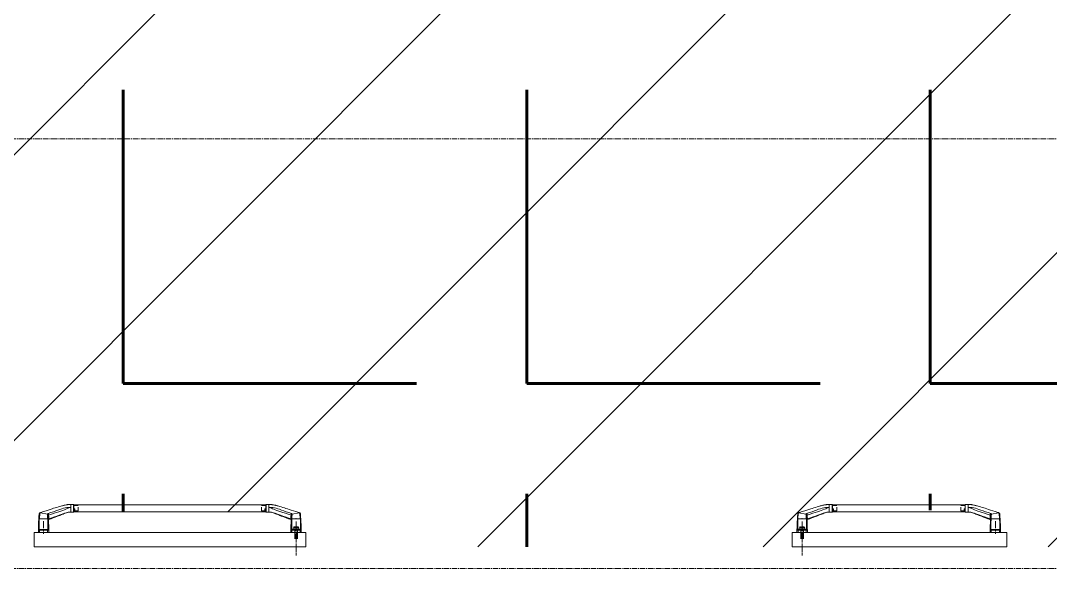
# Model space of a CAD drawing. Header units: millimetres. Extents: x -65509 to 912790, y 446 to 713294.
# Drawn here: x 13753 to 17352, y 233577 to 235489 of the extents above; entities that cross this region are included whole.
import ezdxf

# ---------------------------------------------------------------- set-up
doc = ezdxf.new("R2010")
doc.units = ezdxf.units.MM
for name, pattern in [('CENTER2', [28.575, 19.05, -3.175, 3.175, -3.175]), ('CENTERLINE', [30, 12, -1.5, 3, -1.5, 12]), ('HIDDEN', [9.525, 6.35, -3.175])]:
    doc.linetypes.add(name, pattern=pattern)
for name, color, linetype, lineweight in [('8.1) Нал. пол 8 вып.', 190, 'Continuous', 30), ('9.1) Линолеум 9  9.2 Инв', 3, 'Continuous', 60), ('АР_Двери_витраж', 250, 'Continuous', 9), ('АР_Двери_внутренние_антипаника', 250, 'Continuous', 0), ('Витражные конструкции', 250, 'Continuous', 15), ('РД_Оси_100', 250, 'Continuous', 0)]:
    doc.layers.add(name, color=color, linetype=linetype, lineweight=lineweight)

# ---------------------------------------------------------------- blocks, each defined once
blk = doc.blocks.new('UUNEW01NEW00')
at = {"layer": 'АР_Двери_внутренние_антипаника', "color": 40, "linetype": 'Continuous'}
for p, q in [((-9.1, 24), (9.1, 24)), ((-9.1, 19.3), (-9.1, 24)), ((-9, 18.2), (-9.1, 19.3)), ((-9, 17.1), (-9, 18.2)), ((9.1, 24), (9.1, 19.3)), ((-8.8, 1.3), (-13.2, -0.1)), ((-8.5, 1.5), (-9, 17.1)), ((-8.5, 1.5), (-8.8, 1.3)), ((8.3, 0.5), (8, -3.9)), ((-53, -19.5), (-53, -12.4)), ((-47.5, -11.9), (-52.5, -11.9)), ((-47.5, -11.9), (-46.3, -11.8)), ((-45.1, -11.7), (-46.3, -11.8)), ((-44.4, -11.5), (-45.1, -11.7)), ((-42.2, -11), (-44.4, -11.6)), ((-40, -10.4), (-42.2, -11)), ((-38, -9.7), (-40, -10.4)), ((-36.1, -9), (-38, -9.7)), ((-34.2, -8.3), (-36.1, -9)), ((-32.1, -7.5), (-34.2, -8.3)), ((-30.3, -6.7), (-32.1, -7.5)), ((-28.2, -5.9), (-30.3, -6.7)), ((-25.9, -4.9), (-28.2, -5.9)), ((-23.3, -3.9), (-25.9, -4.9)), ((-20.4, -2.7), (-23.3, -3.9)), ((-17, -1.5), (-20.4, -2.7)), ((-17.7, -18.3), (-14.9, -17.4)), ((-13.2, -0.1), (-17, -1.5)), ((-14.9, -17.4), (-11.8, -16.4)), ((-11.8, -16.4), (-8.3, -15.3)), ((-8.3, -15.3), (-4.5, -14.1)), ((-4.5, -14.1), (-0.2, -12.7)), ((-0.2, -12.7), (4.6, -11.2)), ((4.6, -11.2), (5.6, -10.9)), ((5.6, -10.9), (6.4, -10.5)), ((6.4, -10.5), (7.3, -9.6)), ((7.3, -9.6), (7.6, -8.9)), ((7.6, -8.9), (7.7, -8.7)), ((8, -3.9), (7.7, -8.6)), ((7.7, -8.7), (7.7, -8.6)), ((-53, -24.6), (-53, -19.5)), ((-52.5, -25.1), (-47.5, -25.1)), ((-47.5, -25.1), (-45.1, -25)), ((-45.1, -25), (-44.1, -24.9)), ((-44.1, -24.9), (-43.6, -24.9)), ((-43.6, -24.9), (-43, -24.8)), ((-43, -24.8), (-42.4, -24.8)), ((-42.4, -24.8), (-41.8, -24.7)), ((-41.8, -24.7), (-41.1, -24.6)), ((-41.1, -24.6), (-39.3, -24.3)), ((-39.3, -24.3), (-37.6, -23.9)), ((-37.6, -23.9), (-36.2, -23.6)), ((-36.2, -23.6), (-35.1, -23.3)), ((-35.1, -23.3), (-34.2, -23.1)), ((-34.2, -23.1), (-33.1, -22.8)), ((-33.1, -22.8), (-31.7, -22.5)), ((-31.7, -22.5), (-30.1, -22)), ((-30.1, -22), (-28.2, -21.5)), ((-28.2, -21.5), (-26, -20.8)), ((-26, -20.8), (-23.3, -20)), ((-23.3, -20), (-20.2, -19.1)), ((-20.2, -19.1), (-17.7, -18.3))]:
    blk.add_line(p, q, dxfattribs=at)
at = {"layer": 'АР_Двери_внутренние_антипаника', "color": 1, "linetype": 'Continuous'}
for p, q in [((-9.1, 19.3), (-8.9, 19.4)), ((-9.1, 19.3), (-9, 18.8)), ((-9, 18.8), (-8.8, 18.6)), ((-8.9, 19.4), (-8.5, 19.5)), ((-8.8, 18.6), (-8.6, 18.4)), ((-8.6, 18.4), (-8.4, 18.2)), ((-8.5, 19.5), (-8.2, 19.5)), ((-8.4, 18.2), (-8.1, 18.1)), ((-8.2, 19.5), (-7.8, 19.6)), ((-8.1, 18.1), (-7.6, 18)), ((-7.8, 19.6), (-7.5, 19.6)), ((-7.5, 18.3), (-7.6, 18.2)), ((-7.6, 18.2), (-7.6, 18)), ((-7.6, 18), (-7.6, 16.2)), ((-7.5, 19.6), (-7.1, 19.6)), ((-7.4, 18.3), (-7.5, 18.3)), ((-7.3, 18.3), (-7.4, 18.3)), ((-7.2, 18.3), (-7.3, 18.3)), ((-7.1, 18.3), (-7.2, 18.3)), ((-7.1, 24), (-7.1, 19.6)), ((-7.1, 19.6), (7.1, 19.6)), ((-7.1, 19.6), (-7.1, 18.3)), ((7.1, 18.3), (-7.1, 18.3)), ((7.1, 19.6), (7.1, 24)), ((7.1, 19.6), (7.1, 18.3)), ((7.1, 19.6), (7.5, 19.6)), ((7.2, 18.3), (7.1, 18.3)), ((7.3, 18.3), (7.2, 18.3)), ((7.5, 18.3), (7.3, 18.3)), ((7.5, 19.6), (7.8, 19.6)), ((7.6, 18.2), (7.5, 18.3)), ((7.6, 18), (7.6, 18.2)), ((7.6, 18), (8.1, 18.1)), ((7.6, 16.2), (7.6, 18)), ((7.8, 19.6), (8.2, 19.5)), ((8.1, 18.1), (8.4, 18.2)), ((8.2, 19.5), (8.5, 19.5)), ((8.4, 18.2), (8.6, 18.4)), ((8.5, 19.5), (8.9, 19.4)), ((8.6, 18.4), (8.8, 18.6)), ((8.8, 18.6), (9, 18.8)), ((8.9, 19.4), (9.1, 19.3)), ((9, 18.8), (9.1, 19.3)), ((-9.3, 0.2), (-14.4, -1.5)), ((-9.2, 0.8), (-9.3, 0.2)), ((-9.3, -0.1), (-9.3, 0.2)), ((-9.2, 0.2), (-9.3, 0.2)), ((-9.1, 1), (-9.2, 0.8)), ((-8.9, 0.5), (-9.2, 0.2)), ((-9, 1.2), (-9.1, 1)), ((-8.8, 1.3), (-9, 1.2)), ((-8.7, 0.8), (-8.9, 0.5)), ((-8.6, 0.9), (-8.7, 0.8)), ((-8.6, 1), (-8.6, 0.9)), ((-8.5, 1), (-8.6, 1)), ((-8.4, 0.8), (-8.5, 1.5)), ((-8.4, 1.3), (-8.5, 1)), ((-8.4, 1.4), (-8.4, 0.4)), ((-8.3, 0.5), (-8.4, 0.8)), ((-8.4, 0.4), (-8.4, -0.4)), ((-8.4, 0.4), (-8.3, 0.4)), ((-8.1, 0.2), (-8.3, 0.5)), ((-7.8, 0.1), (-8.1, 0.2)), ((-7.4, 0), (-7.8, 0.1)), ((-7.6, 16.2), (-7.6, 14.1)), ((-7.6, 14.1), (-7.6, 12.2)), ((-7.6, 12.2), (-7.6, 9.8)), ((-7.6, 9.8), (-7.6, 7.8)), ((-7.6, 7.8), (-7.6, 6.2)), ((-7.6, 6.2), (-7.6, 4.7)), ((-7.6, 4.7), (-7.5, 3.2)), ((-7.5, 3.2), (-7.5, 1.6)), ((-7.5, 1.6), (-7.4, 0)), ((-7.5, 0), (-7.5, 0)), ((-7.5, 0), (-7.3, 0)), ((-7.4, 0), (7.4, 0)), ((-7.3, 0), (7.3, 0)), ((-3.5, 16), (-4.6, 16.4)), ((-4.6, 16.4), (-4.6, 16.3)), ((-3.5, 15.9), (-4.6, 16.3)), ((-4.6, 16.3), (-3.8, 14.8)), ((-3.8, 14.8), (-3.3, 14.8)), ((-3, 14.7), (-3.8, 14.7)), ((-3.8, 14.7), (-3.8, 14.6)), ((-3, 14.6), (-3.8, 14.6)), ((-3.8, 14.6), (-3.8, 13.7)), ((-3.8, 13.7), (-3, 13.7)), ((-3.3, 14.8), (-3.6, 15.5)), ((-3.6, 15.5), (-2.7, 15.3)), ((-3.3, 14.9), (-3.6, 15.5)), ((-2.3, 15.7), (-3.5, 16)), ((-2.3, 15.6), (-3.5, 15.9)), ((-3.1, 14.4), (-3.4, 14.4)), ((-3.4, 14.4), (-3.4, 13.9)), ((-3.4, 14), (-3.1, 14)), ((-3.4, 13.9), (-3.1, 13.9)), ((-3.3, 14.9), (-3.3, 14.8)), ((-3, 14.4), (-3.1, 14.4)), ((-3.1, 14), (-3.1, 13.9)), ((-3.1, 14), (-3, 14)), ((-3.1, 13.9), (-3, 13.9)), ((-3, 14.7), (-3, 14.6)), ((-2.9, 14.7), (-3, 14.7)), ((-2.9, 14.6), (-3, 14.6)), ((-2.9, 14.4), (-3, 14.4)), ((-3, 14.4), (-3, 14.4)), ((-3, 14.4), (-3, 14.4)), ((-3, 14), (-3, 14)), ((-3, 14), (-3, 14)), ((-3, 14), (-2.9, 14)), ((-3, 13.9), (-3, 13.9)), ((-3, 13.9), (-3, 13.9)), ((-3, 13.9), (-2.9, 13.9)), ((-3, 13.7), (-2.9, 13.7)), ((-2.8, 14.7), (-2.9, 14.7)), ((-2.9, 14.7), (-2.9, 14.7)), ((-2.8, 14.5), (-2.9, 14.6)), ((-2.9, 14.6), (-2.9, 14.6)), ((-2.9, 14.3), (-2.9, 14.4)), ((-2.9, 14.3), (-2.9, 14.3)), ((-2.9, 14.3), (-2.9, 14.3)), ((-2.9, 14.3), (-2.9, 14.3)), ((-2.9, 14), (-2.9, 14.3)), ((-2.9, 14.1), (-2.9, 14)), ((-2.9, 14), (-2.9, 14.1)), ((-2.9, 14.1), (-2.9, 14.1)), ((-2.9, 14.1), (-2.9, 14.1)), ((-2.9, 14.1), (-2.9, 14.1)), ((-2.9, 14), (-2.9, 14)), ((-2.9, 13.9), (-2.9, 14)), ((-2.9, 14), (-2.9, 14)), ((-2.9, 14), (-2.9, 14)), ((-2.9, 13.9), (-2.9, 13.9)), ((-2.9, 13.9), (-2.9, 13.9)), ((-2.9, 13.7), (-2.8, 13.7)), ((-2.7, 14.6), (-2.8, 14.7)), ((-2.7, 14.5), (-2.8, 14.5)), ((-2.8, 13.7), (-2.8, 13.8)), ((-2.8, 13.8), (-2.7, 13.8)), ((-2.7, 15.3), (-1.7, 15.1)), ((-2.6, 14.6), (-2.7, 14.6)), ((-2.6, 14.5), (-2.7, 14.5)), ((-2.7, 13.8), (-2.6, 13.8)), ((-2.6, 14.5), (-2.6, 14.6)), ((-2.6, 14.6), (-2.6, 14.6)), ((-2.6, 14.4), (-2.6, 14.5)), ((-2.5, 14.5), (-2.6, 14.5)), ((-2.5, 14.4), (-2.6, 14.4)), ((-2.6, 14.4), (-2.6, 14.4)), ((-2.6, 13.8), (-2.6, 13.9)), ((-2.6, 13.9), (-2.5, 13.9)), ((-2.5, 14.4), (-2.5, 14.5)), ((-2.5, 14.4), (-2.5, 14.3)), ((-2.5, 14.3), (-2.5, 14.4)), ((-2.5, 14), (-2.5, 14.3)), ((-2.5, 13.9), (-2.5, 14)), ((-1, 15.5), (-2.3, 15.7)), ((-1, 15.4), (-2.3, 15.6)), ((-2.2, 14.5), (-2.3, 14.5)), ((-2.3, 14.5), (-2.3, 14.4)), ((-2.3, 14.4), (-2.3, 14.3)), ((-2.2, 14.4), (-2.3, 14.4)), ((-2.3, 14.4), (-2.3, 14.3)), ((-2.3, 14.3), (-2.3, 14)), ((-2.3, 14), (-2.3, 13.9)), ((-2.3, 13.9), (-2.3, 13.9)), ((-2.3, 13.9), (-2.2, 13.8)), ((-2.1, 14.6), (-2.2, 14.6)), ((-2.2, 14.6), (-2.2, 14.5)), ((-2.1, 14.5), (-2.2, 14.5)), ((-2.2, 14.5), (-2.2, 14.4)), ((-2.2, 13.8), (-2.2, 13.8)), ((-2.2, 13.8), (-2.1, 13.8)), ((-2, 14.7), (-2.1, 14.6)), ((-2, 14.6), (-2.1, 14.5)), ((-2.1, 14.6), (-2.1, 14.6)), ((-2.1, 14.5), (-2.1, 14.5)), ((-2.1, 13.8), (-2, 13.7)), ((-1.9, 14.7), (-2, 14.7)), ((-1.9, 14.6), (-2, 14.6)), ((-2, 13.7), (-2, 13.7)), ((-2, 13.7), (-1.9, 13.7)), ((-1.8, 14.7), (-1.9, 14.7)), ((-1.8, 14.6), (-1.9, 14.6)), ((-1.8, 14.4), (-1.9, 14.4)), ((-1.9, 14.4), (-1.9, 14.3)), ((-1.9, 14.3), (-1.9, 14)), ((-1.9, 14.3), (-1.9, 14.3)), ((-1.9, 14.3), (-1.9, 14.3)), ((-1.9, 14.3), (-1.9, 14.3)), ((-1.9, 14.1), (-1.9, 14.1)), ((-1.9, 14.1), (-1.9, 14.1)), ((-1.9, 14.1), (-1.9, 14.1)), ((-1.9, 14.1), (-1.8, 14)), ((-1.9, 14), (-1.9, 14)), ((-1.9, 14), (-1.9, 14)), ((-1.9, 14), (-1.9, 13.9)), ((-1.9, 13.9), (-1.8, 13.9)), ((-1.9, 13.7), (-1.8, 13.7)), ((-1.8, 14.7), (-1.8, 14.6)), ((-1.5, 14.7), (-1.8, 14.7)), ((-1.5, 14.6), (-1.8, 14.6)), ((-1.7, 14.4), (-1.8, 14.4)), ((-1.8, 14.4), (-1.8, 14.4)), ((-1.8, 14.4), (-1.8, 14.4)), ((-1.8, 14), (-1.8, 14)), ((-1.8, 14), (-1.8, 14)), ((-1.8, 14), (-1.7, 14)), ((-1.8, 13.9), (-1.8, 13.9)), ((-1.8, 13.9), (-1.8, 13.9)), ((-1.8, 13.9), (-1.7, 13.9)), ((-1.8, 13.7), (-1.5, 13.7)), ((-1.7, 15.1), (-0.7, 15)), ((-1.7, 14.4), (-1.7, 14.4)), ((-1.6, 14.4), (-1.7, 14.4)), ((-1.7, 14), (-1.7, 13.9)), ((-1.7, 14), (-1.7, 14)), ((-1.7, 14), (-1.6, 14)), ((-1.7, 13.9), (-1.6, 13.9)), ((-1.7, 13.9), (-1.7, 13.9)), ((-1.5, 14.4), (-1.6, 14.4)), ((-1.6, 14.4), (-1.6, 14.4)), ((-1.6, 14), (-1.6, 13.9)), ((-1.6, 14), (-1.6, 14)), ((-1.6, 14), (-1.5, 14)), ((-1.6, 13.9), (-1.6, 13.9)), ((-1.6, 13.9), (-1.5, 13.9)), ((-1.5, 14.7), (-1.5, 14.6)), ((-1.4, 14.7), (-1.5, 14.7)), ((-1.4, 14.6), (-1.5, 14.6)), ((-1.4, 14.3), (-1.5, 14.4)), ((-1.5, 14.4), (-1.5, 14.4)), ((-1.5, 14.4), (-1.5, 14.4)), ((-1.5, 14), (-1.4, 14.1)), ((-1.5, 14), (-1.5, 14)), ((-1.5, 14), (-1.5, 14)), ((-1.5, 14), (-1.5, 14)), ((-1.5, 13.9), (-1.5, 13.9)), ((-1.5, 13.9), (-1.5, 13.9)), ((-1.5, 13.9), (-1.5, 13.9)), ((-1.5, 13.9), (-1.4, 13.9)), ((-1.5, 13.7), (-1.4, 13.7)), ((-1.3, 14.7), (-1.4, 14.7)), ((-1.3, 14.6), (-1.4, 14.6)), ((-1.4, 14.3), (-1.4, 14.3)), ((-1.4, 14.3), (-1.4, 14.3)), ((-1.4, 14.3), (-1.4, 14.3)), ((-1.4, 14), (-1.4, 14.3)), ((-1.4, 14.1), (-1.4, 14)), ((-1.4, 14.1), (-1.4, 14.1)), ((-1.4, 14.1), (-1.4, 14.1)), ((-1.4, 14.1), (-1.4, 14.1)), ((-1.4, 13.9), (-1.4, 14)), ((-1.4, 14), (-1.4, 14)), ((-1.4, 14), (-1.4, 14)), ((-1.4, 13.7), (-1.3, 13.7)), ((-1.2, 14.6), (-1.3, 14.7)), ((-1.3, 14.7), (-1.3, 14.7)), ((-1.3, 14.5), (-1.3, 14.6)), ((-1.2, 14.5), (-1.3, 14.5)), ((-1.3, 13.7), (-1.2, 13.8)), ((-1.1, 14.6), (-1.2, 14.6)), ((-1.1, 14.5), (-1.2, 14.5)), ((-1.2, 13.8), (-1.2, 13.8)), ((-1.2, 13.8), (-1.1, 13.8)), ((-1.1, 14.5), (-1.1, 14.6)), ((-1.1, 14.6), (-1.1, 14.6)), ((-1.1, 14.4), (-1.1, 14.5)), ((-1, 14.5), (-1.1, 14.5)), ((-1, 14.4), (-1.1, 14.4)), ((-1.1, 14.4), (-1.1, 14.4)), ((-1.1, 13.8), (-1.1, 13.9)), ((-1.1, 13.9), (-1, 13.9)), ((0, 16.5), (-1, 15.5)), ((0, 16.4), (-1, 15.4)), ((-1, 15.5), (-1, 15.4)), ((-1, 14.4), (-1, 14.5)), ((-1, 14.3), (-1, 14.4)), ((-1, 14.4), (-1, 14.3)), ((-1, 14), (-1, 14.3)), ((-1, 13.9), (-1, 14)), ((0, 14.7), (-0.8, 14.7)), ((-0.8, 14.7), (-0.8, 14.6)), ((0, 14.6), (-0.8, 14.6)), ((-0.8, 14.6), (-0.8, 13.7)), ((-0.8, 13.7), (-0.4, 13.7)), ((-0.7, 15), (0, 15.7)), ((-0.1, 14.4), (-0.4, 14.4)), ((-0.4, 14.4), (-0.4, 14.2)), ((-0.4, 14.3), (-0.1, 14.3)), ((-0.4, 14.2), (-0.1, 14.2)), ((-0.4, 14.1), (-0.2, 14.1)), ((-0.4, 13.7), (-0.4, 14.1)), ((-0.2, 14.1), (0, 13.7)), ((0, 14.4), (-0.1, 14.4)), ((-0.1, 14.4), (-0.1, 14.4)), ((-0.1, 14.4), (-0.1, 14.4)), ((-0.1, 14.3), (-0.1, 14.2)), ((-0.1, 14.3), (-0.1, 14.3)), ((-0.1, 14.3), (-0.1, 14.3)), ((-0.1, 14.3), (0, 14.3)), ((-0.1, 14.2), (-0.1, 14.2)), ((-0.1, 14.2), (-0.1, 14.2)), ((-0.1, 14.2), (0, 14.2)), ((0, 16.5), (0, 16.4)), ((1, 15.5), (0, 16.5)), ((1, 15.4), (0, 16.4)), ((0, 15.7), (0.7, 15)), ((0, 14.7), (0, 14.6)), ((0.1, 14.7), (0, 14.7)), ((0.1, 14.6), (0, 14.6)), ((0, 14.3), (0, 14.4)), ((0, 14.4), (0, 14.4)), ((0, 14.3), (0, 14.4)), ((0, 14.4), (0, 14.4)), ((0, 14.4), (0, 14.4)), ((0, 14.4), (0, 14.4)), ((0, 14.4), (0, 14.4)), ((0, 14.3), (0, 14.3)), ((0, 14.3), (0, 14.3)), ((0, 14.3), (0, 14.3)), ((0, 14.2), (0, 14.3)), ((0, 14.3), (0, 14.3)), ((0, 14.3), (0, 14.3)), ((0, 14.3), (0, 14.3)), ((0, 14.2), (0, 14.2)), ((0, 14.2), (0, 14.2)), ((0, 13.7), (0.5, 13.7)), ((0.2, 14.7), (0.1, 14.7)), ((0.2, 14.6), (0.1, 14.6)), ((0.3, 14.6), (0.2, 14.7)), ((0.2, 14.7), (0.2, 14.7)), ((0.2, 14.5), (0.2, 14.6)), ((0.3, 14.5), (0.2, 14.5)), ((0.5, 13.7), (0.2, 14.1)), ((0.2, 14.1), (0.3, 14.1)), ((0.4, 14.6), (0.3, 14.6)), ((0.4, 14.5), (0.3, 14.5)), ((0.3, 14.1), (0.4, 14.2)), ((0.3, 14.1), (0.3, 14.1)), ((0.5, 13.8), (0.3, 14.1)), ((0.4, 14.5), (0.4, 14.6)), ((0.4, 14.6), (0.4, 14.6)), ((0.4, 14.4), (0.4, 14.5)), ((0.4, 14.4), (0.4, 14.5)), ((0.4, 14.5), (0.4, 14.5)), ((0.4, 14.3), (0.4, 14.4)), ((0.4, 14.4), (0.4, 14.4)), ((0.4, 14.4), (0.4, 14.4)), ((0.4, 14.2), (0.4, 14.3)), ((0.4, 14.3), (0.4, 14.3)), ((0.4, 14.2), (0.4, 14.2)), ((0.5, 13.8), (0.5, 13.7)), ((0.7, 15), (1.7, 15.1)), ((0.7, 14.7), (0.7, 14.6)), ((1.4, 14.7), (0.7, 14.7)), ((1.4, 14.6), (0.7, 14.6)), ((0.7, 14.6), (0.7, 13.7)), ((0.7, 13.7), (1.1, 13.7)), ((2.3, 15.7), (1, 15.5)), ((2.3, 15.6), (1, 15.4)), ((1, 15.5), (1, 15.4)), ((1.1, 13.7), (1.1, 14.3)), ((1.1, 14.3), (1.2, 14.3)), ((1.2, 14.3), (1.5, 13.7)), ((1.4, 14.7), (1.4, 14.6)), ((1.6, 14.2), (1.4, 14.7)), ((1.6, 14.1), (1.4, 14.6)), ((1.5, 13.7), (1.8, 13.7)), ((1.6, 14.2), (1.6, 14.1)), ((1.7, 14.2), (1.6, 14.2)), ((1.7, 14.1), (1.6, 14.1)), ((1.7, 15.1), (2.7, 15.3)), ((1.9, 14.7), (1.7, 14.2)), ((1.9, 14.6), (1.7, 14.1)), ((1.7, 14.2), (1.7, 14.1)), ((1.8, 13.7), (2, 14.3)), ((1.9, 14.7), (1.9, 14.6)), ((2.5, 14.7), (1.9, 14.7)), ((2.5, 14.6), (1.9, 14.6)), ((2, 14.3), (2.2, 14.3)), ((2.2, 14.3), (2.2, 13.7)), ((2.2, 13.7), (2.5, 13.7)), ((3.5, 16), (2.3, 15.7)), ((3.5, 15.9), (2.3, 15.6)), ((2.5, 14.7), (2.5, 14.6)), ((2.5, 13.7), (2.5, 14.6)), ((2.7, 15.3), (3.6, 15.5)), ((3.1, 14.7), (2.7, 13.8)), ((3.1, 14.6), (2.7, 13.7)), ((2.7, 13.8), (2.7, 13.7)), ((2.7, 13.7), (3.2, 13.7)), ((3.1, 14.7), (3.1, 14.6)), ((3.9, 14.7), (3.1, 14.7)), ((3.9, 14.6), (3.1, 14.6)), ((3.2, 13.7), (3.2, 13.9)), ((3.2, 13.9), (3.8, 13.9)), ((3.6, 15.5), (3.3, 14.8)), ((3.6, 15.5), (3.3, 14.9)), ((3.3, 14.9), (3.3, 14.8)), ((3.3, 14.8), (3.8, 14.8)), ((3.4, 14.3), (3.3, 14)), ((3.3, 14.1), (3.7, 14.1)), ((3.3, 14), (3.7, 14)), ((3.6, 14.3), (3.4, 14.3)), ((4.6, 16.4), (3.5, 16)), ((4.6, 16.3), (3.5, 15.9)), ((3.7, 14), (3.6, 14.3)), ((3.8, 14.8), (4.6, 16.3)), ((3.8, 13.9), (3.8, 13.7)), ((3.8, 13.7), (4.2, 13.7)), ((3.9, 14.7), (3.9, 14.6)), ((4.2, 13.8), (3.9, 14.7)), ((4.2, 13.7), (3.9, 14.6)), ((4.2, 13.8), (4.2, 13.7)), ((4.6, 16.4), (4.6, 16.3)), ((6.7, -9.4), (7.3, 0)), ((7.4, 0), (7.5, 2)), ((7.8, 0.1), (7.4, 0)), ((7.5, 2), (7.6, 4)), ((7.6, 14.2), (7.6, 16.2)), ((7.6, 12.3), (7.6, 14.2)), ((7.6, 9.9), (7.6, 12.3)), ((7.6, 8), (7.6, 9.9)), ((7.6, 5.9), (7.6, 8)), ((7.6, 4), (7.6, 5.9)), ((8.1, 0.2), (7.8, 0.1)), ((8.3, 0.5), (8.1, 0.2)), ((8.4, 0.8), (8.3, 0.5)), ((-52.5, -11.9), (-52.5, -19.8)), ((-47.5, -11.9), (-47.5, -19.8)), ((-47.5, -11.9), (-47.5, -11.9)), ((-43.1, -11.4), (-44.5, -11.6)), ((-41.6, -11.2), (-43.1, -11.4)), ((-42.9, -18.5), (-41.3, -17.7)), ((-39.3, -10.7), (-41.6, -11.2)), ((-41.3, -17.7), (-39, -16.7)), ((-36.7, -9.9), (-39.3, -10.7)), ((-39, -16.7), (-36.4, -15.7)), ((-33.8, -8.9), (-36.7, -9.9)), ((-36.4, -15.7), (-33.5, -14.5)), ((-31.9, -17.6), (-34.9, -18.5)), ((-30.7, -7.7), (-33.8, -8.9)), ((-33.5, -14.5), (-30.3, -13.4)), ((-28.7, -16.6), (-31.9, -17.6)), ((-27.2, -6.3), (-30.7, -7.7)), ((-30.3, -13.4), (-26.8, -12.1)), ((-25.2, -15.3), (-28.7, -16.6)), ((-23.3, -4.8), (-27.2, -6.3)), ((-26.8, -12.1), (-22.9, -10.9)), ((-21.4, -13.9), (-25.2, -15.3)), ((-19.1, -3.2), (-23.3, -4.8)), ((-22.9, -10.9), (-18.7, -9.6)), ((-17.3, -12.4), (-21.4, -13.9)), ((-14.4, -1.5), (-19.1, -3.2)), ((-18.7, -9.6), (-14, -8.2)), ((-12.8, -10.8), (-17.3, -12.4)), ((-14, -8.2), (-8.8, -6.6)), ((-7.8, -9.1), (-12.8, -10.8)), ((-9, -3.8), (-9.3, -0.1)), ((-8.8, -6.6), (-9, -3.8)), ((-8.8, -6.6), (-8.8, -6.6)), ((-8.8, -7.3), (-8.8, -6.6)), ((-8.8, -6.6), (-8.7, -6.6)), ((-8.5, -8.1), (-8.8, -7.3)), ((-8.7, -6.6), (-8.6, -6.6)), ((-8.6, -6.6), (-8.4, -6.7)), ((-8.2, -8.7), (-8.5, -8.1)), ((-8.4, -0.4), (-8.3, -0.9)), ((-8.4, -6.7), (-8.1, -6.7)), ((-8.3, -0.9), (-8.3, -1.1)), ((-8.3, -1.1), (-8.3, -1.1)), ((-8.3, -1.2), (-8.2, -1.2)), ((-8.2, -1.2), (-8.2, -1.2)), ((-8.2, -1.2), (-8.2, -1.5)), ((-8.2, -1.5), (-8.2, -1.5)), ((-7.8, -9.1), (-8.2, -8.7)), ((-8.1, -6.7), (-8, -6.6)), ((-8, -7.1), (-8.1, -6.7)), ((-8.1, -6.7), (-8.1, -6.7)), ((-8, -6.6), (-8, -6.6)), ((-8, -6.6), (-7.9, -6.6)), ((-7.6, -7.6), (-8, -7.1)), ((-7.8, -6.9), (-7.9, -6.6)), ((-7.9, -6.6), (-7.9, -6.7)), ((-7.9, -6.7), (-7.9, -6.6)), ((-7.5, -7.2), (-7.8, -6.9)), ((-7.4, -8.9), (-7.8, -9.1)), ((-7.2, -8), (-7.6, -7.6)), ((-7.2, -7.4), (-7.5, -7.2)), ((-7.1, -8.7), (-7.4, -8.9)), ((-7.3, 0), (-7.2, -1.7)), ((-7.2, -1.7), (-7.2, -3.1)), ((-7.2, -3.1), (-7.1, -4.5)), ((-6.9, -7.4), (-7.2, -7.4)), ((-6.7, -8.2), (-7.2, -8)), ((-7.1, -4.5), (-7, -6)), ((-6.7, -8.2), (-7.1, -8.7)), ((-7, -6), (-6.9, -7.4)), ((-6.9, -7.4), (-6.8, -7.5)), ((-6.8, -7.5), (-6.8, -7.5)), ((-6.8, -7.5), (-6.8, -7.6)), ((-6.8, -7.6), (-6.8, -7.6)), ((-6.8, -7.6), (-6.8, -7.6)), ((-6.8, -7.6), (-6.8, -7.6)), ((-6.8, -7.6), (-6.8, -7.6)), ((-6.8, -7.6), (-6.8, -7.6)), ((-6.8, -7.6), (-6.8, -7.6)), ((-6.8, -7.6), (-6.8, -7.6)), ((-6.8, -7.6), (-6.8, -7.6)), ((-6.8, -7.6), (-6.8, -7.6)), ((-6.8, -7.6), (-6.8, -7.6)), ((-6.8, -7.6), (-6.8, -7.6)), ((-6.8, -7.6), (-6.8, -7.6)), ((-6.8, -7.6), (-6.8, -7.6)), ((-6.8, -7.6), (-6.7, -7.8)), ((-6.7, -7.8), (-6.6, -8)), ((-6.6, -8), (-6.7, -8.1)), ((-6.7, -8.1), (-6.7, -8.2)), ((-6.7, -8.2), (5.6, -10.6)), ((5.6, -10.6), (6.3, -10)), ((5.6, -10.6), (6, -10.6)), ((6, -10.6), (6.3, -10.5)), ((6.3, -10), (6.6, -9.7)), ((6.3, -10.5), (6.4, -10.5)), ((6.6, -9.7), (6.7, -9.4)), ((6.7, -9.4), (7.1, -9.3)), ((7.1, -9.3), (7.4, -9.1)), ((7.4, -9.1), (7.6, -8.9)), ((8.3, -0.4), (8.3, -0.3)), ((-52.5, -19.8), (-52.5, -25.1)), ((-52.5, -25.1), (-47.5, -25.1)), ((-47.5, -19.8), (-46, -19.6)), ((-45.9, -19.8), (-47.5, -19.8)), ((-47.5, -19.8), (-47.5, -25.1)), ((-46, -19.6), (-44.5, -19.2)), ((-44.3, -19.8), (-45.9, -19.8)), ((-44.5, -19.2), (-42.9, -18.5)), ((-42.5, -19.7), (-44.3, -19.8)), ((-40.6, -19.6), (-42.5, -19.7)), ((-37.8, -19.2), (-40.6, -19.6)), ((-34.9, -18.5), (-37.8, -19.2))]:
    blk.add_line(p, q, dxfattribs=at)
at = {"layer": 'АР_Двери_внутренние_антипаника', "color": 1, "linetype": 'CENTERLINE'}
blk.add_line((0, 4.4), (0, 26), dxfattribs=at)
at = {"layer": 'АР_Двери_внутренние_антипаника', "color": 1, "linetype": 'HIDDEN'}
for p, q in [((-60.5, -14), (-53, -14)), ((-60.5, -14), (-60.5, -23)), ((-54.5, -17.6), (-54.5, -14.1)), ((-54.5, -14.1), (-53, -14.1)), ((-54.5, -17.6), (-53, -17.6)), ((-60.5, -23), (-53, -23))]:
    blk.add_line(p, q, dxfattribs=at)
at = {"layer": 'АР_Двери_внутренние_антипаника', "color": 40, "linetype": 'Continuous'}
for centre, radius, start, end in [((-490.9, 27.7), 500, 356.9219, 359.0377), ((-52.5, -12.4), 0.5, 90, 180), ((-52.5, -24.6), 0.5, 180, 270)]:
    blk.add_arc(centre, radius, start, end, dxfattribs=at)
at = {"layer": 'АР_Двери_внутренние_антипаника', "color": 1, "linetype": 'Continuous'}
blk.add_arc((490.8, 29.3), 500, 183.3082, 184.1216, dxfattribs=at)
blk.add_point((0, 0), dxfattribs=at)
blk = doc.blocks.new('66NEW00')
at = {"layer": 'АР_Двери_внутренние_антипаника', "color": 40, "linetype": 'Continuous'}
for p, q in [((9.1, 0), (-9.1, 0)), ((-9.1, 0), (-9.1, -4.7)), ((9.1, -4.7), (9.1, 0)), ((8.5, -22.4), (9, -6.9)), ((9, -5.7), (9.1, -4.7)), ((9, -6.9), (9, -5.7)), ((-8.3, -23.5), (-8, -27.9)), ((-8, -27.9), (-7.7, -32.5)), ((-7.7, -32.7), (-7.7, -32.5)), ((-7.6, -32.8), (-7.7, -32.7)), ((-7.3, -33.6), (-7.6, -32.8)), ((-6.4, -34.5), (-7.3, -33.6)), ((-5.6, -34.9), (-6.4, -34.5)), ((-4.6, -35.2), (-5.6, -34.9)), ((0.2, -36.7), (-4.6, -35.2)), ((8.5, -22.4), (8.8, -22.7)), ((8.8, -22.7), (13.2, -24.1)), ((13.2, -24.1), (17, -25.5)), ((17, -25.5), (20.4, -26.7)), ((20.4, -26.7), (23.3, -27.9)), ((23.3, -27.9), (25.9, -28.9)), ((25.9, -28.9), (28.2, -29.9)), ((28.2, -29.9), (30.3, -30.7)), ((30.3, -30.7), (32.1, -31.4)), ((32.1, -31.4), (34.2, -32.3)), ((34.2, -32.3), (36.1, -33)), ((36.1, -33), (38, -33.7)), ((38, -33.7), (40, -34.4)), ((40, -34.4), (42.2, -35)), ((42.2, -35), (44.4, -35.5)), ((44.4, -35.5), (45.1, -35.6)), ((45.1, -35.6), (46.3, -35.8)), ((47.5, -35.8), (46.3, -35.8)), ((47.5, -35.8), (52.5, -35.8)), ((4.5, -38.1), (0.2, -36.7)), ((8.3, -39.3), (4.5, -38.1)), ((11.8, -40.4), (8.3, -39.3)), ((14.9, -41.4), (11.8, -40.4)), ((17.7, -42.3), (14.9, -41.4)), ((20.2, -43), (17.7, -42.3)), ((23.3, -44), (20.2, -43)), ((26, -44.8), (23.3, -44)), ((28.2, -45.4), (26, -44.8)), ((30.1, -46), (28.2, -45.4)), ((31.7, -46.4), (30.1, -46)), ((33.1, -46.8), (31.7, -46.4)), ((34.2, -47.1), (33.1, -46.8)), ((35.1, -47.3), (34.2, -47.1)), ((36.2, -47.6), (35.1, -47.3)), ((37.6, -47.9), (36.2, -47.6)), ((39.3, -48.2), (37.6, -47.9)), ((41.1, -48.6), (39.3, -48.2)), ((41.8, -48.7), (41.1, -48.6)), ((42.4, -48.7), (41.8, -48.7)), ((43, -48.8), (42.4, -48.7)), ((43.6, -48.9), (43, -48.8)), ((44.1, -48.9), (43.6, -48.9)), ((45.1, -49), (44.1, -48.9)), ((47.5, -49.1), (45.1, -49)), ((52.5, -49.1), (47.5, -49.1)), ((53, -43.4), (53, -36.3)), ((53, -48.6), (53, -43.4))]:
    blk.add_line(p, q, dxfattribs=at)
at = {"layer": 'АР_Двери_внутренние_антипаника', "color": 1, "linetype": 'Continuous'}
for p, q in [((-7.1, -4.4), (-7.1, 0)), ((7.1, 0), (7.1, -4.4)), ((-8.9, -4.6), (-9.1, -4.7)), ((-9, -5.2), (-9.1, -4.7)), ((-8.8, -5.4), (-9, -5.2)), ((-8.5, -4.5), (-8.9, -4.6)), ((-8.6, -5.6), (-8.8, -5.4)), ((-8.4, -5.7), (-8.6, -5.6)), ((-8.2, -4.4), (-8.5, -4.5)), ((-8.1, -5.8), (-8.4, -5.7)), ((-7.8, -4.4), (-8.2, -4.4)), ((-7.6, -5.9), (-8.1, -5.8)), ((-7.5, -4.4), (-7.8, -4.4)), ((-7.6, -5.8), (-7.5, -5.7)), ((-7.6, -5.9), (-7.6, -5.8)), ((-7.6, -7.7), (-7.6, -5.9)), ((-7.6, -9.8), (-7.6, -7.7)), ((-7.6, -11.7), (-7.6, -9.8)), ((-7.6, -14), (-7.6, -11.7)), ((-7.6, -16), (-7.6, -14)), ((-7.6, -18.1), (-7.6, -16)), ((-7.1, -4.4), (-7.5, -4.4)), ((-7.5, -5.7), (-7.3, -5.7)), ((-7.3, -5.7), (-7.2, -5.6)), ((-7.2, -5.6), (-7.1, -5.6)), ((7.1, -4.4), (-7.1, -4.4)), ((-7.1, -4.4), (-7.1, -5.6)), ((-7.1, -5.6), (7.1, -5.6)), ((7.1, -4.4), (7.1, -5.6)), ((7.5, -4.4), (7.1, -4.4)), ((7.1, -5.6), (7.2, -5.6)), ((7.2, -5.6), (7.3, -5.7)), ((7.3, -5.7), (7.4, -5.7)), ((7.4, -5.7), (7.5, -5.7)), ((7.8, -4.4), (7.5, -4.4)), ((7.5, -5.7), (7.6, -5.8)), ((8.1, -5.8), (7.6, -5.9)), ((7.6, -5.8), (7.6, -5.9)), ((7.6, -5.9), (7.6, -7.8)), ((7.6, -7.8), (7.6, -9.9)), ((7.6, -9.9), (7.6, -11.8)), ((7.6, -11.8), (7.6, -14.2)), ((7.6, -14.2), (7.6, -16.2)), ((7.6, -16.2), (7.6, -17.8)), ((7.6, -17.8), (7.6, -19.3)), ((8.2, -4.4), (7.8, -4.4)), ((8.4, -5.7), (8.1, -5.8)), ((8.5, -4.5), (8.2, -4.4)), ((8.6, -5.6), (8.4, -5.7)), ((8.9, -4.6), (8.5, -4.5)), ((8.8, -5.4), (8.6, -5.6)), ((9, -5.2), (8.8, -5.4)), ((9.1, -4.7), (8.9, -4.6)), ((9.1, -4.7), (9, -5.2)), ((-8.4, -23.1), (-8.3, -23.5)), ((-8.3, -23.5), (-8.1, -23.7)), ((-8.3, -24.4), (-8.3, -24.2)), ((-8.1, -23.7), (-7.8, -23.9)), ((-7.8, -23.9), (-7.4, -24)), ((-7.6, -19.9), (-7.6, -18.1)), ((-7.5, -21.9), (-7.6, -19.9)), ((-7.4, -33.1), (-7.6, -32.8)), ((-7.4, -24), (-7.5, -21.9)), ((7.4, -24), (-7.4, -24)), ((-7.1, -33.3), (-7.4, -33.1)), ((7.3, -24), (-7.3, -24)), ((-6.7, -33.3), (-7.3, -24)), ((-6.7, -33.3), (-7.1, -33.3)), ((-6.6, -33.7), (-6.7, -33.3)), ((-6.3, -34), (-6.6, -33.7)), ((-6.3, -34.5), (-6.4, -34.4)), ((-5.6, -34.5), (-6.3, -34)), ((-6, -34.6), (-6.3, -34.5)), ((-5.6, -34.5), (-6, -34.6)), ((6.7, -32.2), (-5.6, -34.5)), ((6.7, -31.8), (6.6, -32)), ((6.6, -32), (6.7, -32.1)), ((6.8, -31.6), (6.7, -31.8)), ((6.7, -32.2), (7.2, -32)), ((6.7, -32.1), (6.7, -32.2)), ((6.7, -32.2), (7.1, -32.7)), ((6.9, -31.4), (6.8, -31.5)), ((6.8, -31.5), (6.8, -31.5)), ((6.8, -31.5), (6.8, -31.5)), ((6.8, -31.5), (6.8, -31.6)), ((6.8, -31.6), (6.8, -31.6)), ((6.8, -31.6), (6.8, -31.6)), ((6.8, -31.6), (6.8, -31.6)), ((6.8, -31.6), (6.8, -31.6)), ((6.8, -31.6), (6.8, -31.6)), ((6.8, -31.6), (6.8, -31.6)), ((6.8, -31.6), (6.8, -31.6)), ((6.8, -31.6), (6.8, -31.6)), ((6.8, -31.6), (6.8, -31.6)), ((6.8, -31.6), (6.8, -31.6)), ((6.8, -31.6), (6.8, -31.6)), ((6.8, -31.6), (6.8, -31.6)), ((7, -29.9), (6.9, -31.4)), ((6.9, -31.4), (7.2, -31.3)), ((7.1, -28.5), (7, -29.9)), ((7.2, -27.1), (7.1, -28.5)), ((7.1, -32.7), (7.4, -32.9)), ((7.3, -24), (7.2, -25.6)), ((7.2, -25.6), (7.2, -27.1)), ((7.2, -31.3), (7.5, -31.2)), ((7.2, -32), (7.6, -31.6)), ((7.5, -24), (7.3, -24)), ((7.5, -22.4), (7.4, -24)), ((7.4, -24), (7.8, -23.9)), ((7.4, -32.9), (7.8, -33.1)), ((7.6, -19.3), (7.5, -20.8)), ((7.5, -20.8), (7.5, -22.4)), ((7.5, -24), (7.5, -24)), ((7.5, -31.2), (7.8, -30.9)), ((7.6, -31.6), (8, -31.1)), ((7.8, -23.9), (8.1, -23.7)), ((7.8, -30.9), (7.9, -30.6)), ((7.8, -33.1), (8.2, -32.7)), ((7.8, -33.1), (12.8, -34.8)), ((8, -30.6), (7.9, -30.6)), ((7.9, -30.6), (7.9, -30.6)), ((7.9, -30.6), (7.9, -30.6)), ((8, -31.1), (8.1, -30.6)), ((8.1, -30.6), (8, -30.6)), ((8, -30.6), (8, -30.6)), ((8.1, -23.7), (8.3, -23.5)), ((8.1, -30.7), (8.1, -30.6)), ((8.4, -30.7), (8.1, -30.7)), ((8.2, -25.1), (8.2, -25.2)), ((8.3, -25.1), (8.2, -25.1)), ((8.2, -25.2), (8.2, -25.5)), ((8.2, -25.5), (8.2, -25.5)), ((8.2, -32.7), (8.5, -32.1)), ((8.3, -23.5), (8.4, -23.1)), ((8.4, -23.6), (8.3, -23.6)), ((8.4, -24.3), (8.3, -24.8)), ((8.3, -24.8), (8.3, -25.1)), ((8.3, -25.1), (8.3, -25.1)), ((8.4, -23.1), (8.5, -22.4)), ((8.4, -22.6), (8.5, -22.9)), ((8.4, -22.6), (8.4, -23.6)), ((8.4, -23.6), (8.4, -24.3)), ((8.6, -30.6), (8.4, -30.7)), ((8.5, -22.9), (8.6, -23)), ((8.5, -32.1), (8.8, -31.3)), ((8.6, -23), (8.6, -23.1)), ((8.6, -23.1), (8.7, -23.2)), ((8.7, -30.6), (8.6, -30.6)), ((8.7, -23.2), (8.9, -23.4)), ((8.8, -30.6), (8.7, -30.6)), ((8.8, -22.7), (9, -22.8)), ((8.8, -30.6), (9, -27.8)), ((14, -32.2), (8.8, -30.6)), ((8.8, -30.6), (8.8, -30.6)), ((8.8, -31.3), (8.8, -30.6)), ((8.9, -23.4), (9.2, -23.8)), ((9, -22.8), (9.1, -22.9)), ((9, -27.8), (9.3, -24)), ((9.1, -22.9), (9.2, -23.2)), ((9.2, -23.2), (9.3, -23.8)), ((9.2, -23.8), (9.3, -23.8)), ((9.3, -23.8), (14.4, -25.5)), ((9.3, -24), (9.3, -23.8)), ((12.8, -34.8), (17.3, -36.4)), ((18.7, -33.6), (14, -32.2)), ((14.4, -25.5), (19.1, -27.2)), ((22.9, -34.9), (18.7, -33.6)), ((19.1, -27.2), (23.3, -28.8)), ((26.8, -36.1), (22.9, -34.9)), ((23.3, -28.8), (27.2, -30.3)), ((27.2, -30.3), (30.7, -31.7)), ((30.7, -31.7), (33.8, -32.9)), ((33.8, -32.9), (36.7, -33.9)), ((36.7, -33.9), (39.3, -34.6)), ((39.3, -34.6), (41.6, -35.1)), ((41.6, -35.1), (43.1, -35.4)), ((43.1, -35.4), (44.5, -35.6)), ((47.5, -35.9), (47.5, -43.7)), ((47.5, -35.9), (47.5, -35.9)), ((52.5, -35.9), (52.5, -43.7)), ((17.3, -36.4), (21.4, -37.9)), ((21.4, -37.9), (25.2, -39.3)), ((25.2, -39.3), (28.7, -40.5)), ((30.3, -37.3), (26.8, -36.1)), ((28.7, -40.5), (31.9, -41.6)), ((33.5, -38.5), (30.3, -37.3)), ((31.9, -41.6), (34.9, -42.5)), ((36.4, -39.6), (33.5, -38.5)), ((34.9, -42.5), (37.8, -43.2)), ((39, -40.7), (36.4, -39.6)), ((37.8, -43.2), (40.6, -43.6)), ((41.3, -41.7), (39, -40.7)), ((40.6, -43.6), (42.5, -43.7)), ((42.9, -42.5), (41.3, -41.7)), ((42.5, -43.7), (44.3, -43.7)), ((44.5, -43.1), (42.9, -42.5)), ((44.3, -43.7), (45.9, -43.7)), ((46, -43.6), (44.5, -43.1)), ((45.9, -43.7), (47.5, -43.7)), ((47.5, -43.7), (46, -43.6)), ((47.5, -43.7), (47.5, -49.1)), ((52.5, -49.1), (47.5, -49.1)), ((52.5, -43.7), (52.5, -49.1))]:
    blk.add_line(p, q, dxfattribs=at)
at = {"layer": 'АР_Двери_внутренние_антипаника', "color": 1, "linetype": 'CENTERLINE'}
blk.add_line((0, -19.6), (0, 2), dxfattribs=at)
at = {"layer": 'АР_Двери_внутренние_антипаника', "color": 1, "linetype": 'HIDDEN'}
for p, q in [((60.5, -38), (53, -38)), ((54.5, -38.1), (53, -38.1)), ((54.5, -41.6), (53, -41.6)), ((60.5, -47), (53, -47)), ((54.5, -41.6), (54.5, -38.1)), ((60.5, -38), (60.5, -47))]:
    blk.add_line(p, q, dxfattribs=at)
at = {"layer": 'АР_Двери_внутренние_антипаника', "color": 40, "linetype": 'Continuous'}
for centre, radius, start, end in [((490.9, 3.7), 500, 180.9623, 183.0781), ((52.5, -36.3), 0.5, 0, 90), ((52.5, -48.6), 0.5, 270, 0)]:
    blk.add_arc(centre, radius, start, end, dxfattribs=at)
at = {"layer": 'АР_Двери_внутренние_антипаника', "color": 1, "linetype": 'Continuous'}
blk.add_arc((-490.8, 5.3), 500, 355.8784, 356.6918, dxfattribs=at)
blk.add_point((0, 0), dxfattribs=at)
blk = doc.blocks.new('*U37')
at = {"layer": 'АР_Двери_внутренние_антипаника', "color": 40, "linetype": 'Continuous'}
for p, q in [((776.7, 97.1), (106, 97.1)), ((776.7, 72.7), (106, 72.7)), ((-4.5, 0), (-4.5, -22.2)), ((4.5, 0), (4.5, -22.2))]:
    blk.add_line(p, q, dxfattribs=at)
at = {"layer": 'АР_Двери_внутренние_антипаника', "color": 1, "linetype": 'HIDDEN'}
for p, q in [((4.5, 7.5), (-4.5, 7.5)), ((-4.5, 0), (-4.5, 7.5)), ((4.5, 0), (4.5, 7.5))]:
    blk.add_line(p, q, dxfattribs=at)
at = {"layer": 'АР_Двери_внутренние_антипаника', "color": 1, "linetype": 'Continuous'}
for p, q in [((-1.4, -22.2), (-3.7, 0)), ((3.7, 0), (1.4, -22.2))]:
    blk.add_line(p, q, dxfattribs=at)
at = {"layer": 'АР_Двери_внутренние_антипаника', "color": 1, "linetype": 'CENTERLINE'}
blk.add_line((0, -4), (0, -79.7), dxfattribs=at)
at = {"layer": 'АР_Двери_внутренние_антипаника', "xscale": 2, "yscale": 2, "zscale": 2, "rotation": 180}
for name, p in [('UUNEW01NEW00', (0, 47.9)), ('66NEW00', (882.7, 0))]:
    blk.add_blockref(name, p, dxfattribs=at)
blk = doc.blocks.new('*U38')
at = {"layer": 'АР_Двери_внутренние_антипаника', "color": 40, "linetype": 'Continuous'}
for p, q in [((569.3, 97.1), (106, 97.1)), ((569.3, 72.7), (106, 72.7)), ((-4.5, 0), (-4.5, -22.2)), ((4.5, 0), (4.5, -22.2))]:
    blk.add_line(p, q, dxfattribs=at)
at = {"layer": 'АР_Двери_внутренние_антипаника', "color": 1, "linetype": 'HIDDEN'}
for p, q in [((4.5, 7.5), (-4.5, 7.5)), ((-4.5, 0), (-4.5, 7.5)), ((4.5, 0), (4.5, 7.5))]:
    blk.add_line(p, q, dxfattribs=at)
at = {"layer": 'АР_Двери_внутренние_антипаника', "color": 1, "linetype": 'Continuous'}
for p, q in [((-1.4, -22.2), (-3.7, 0)), ((3.7, 0), (1.4, -22.2))]:
    blk.add_line(p, q, dxfattribs=at)
at = {"layer": 'АР_Двери_внутренние_антипаника', "color": 1, "linetype": 'CENTERLINE'}
blk.add_line((0, -4), (0, -79.7), dxfattribs=at)
at = {"layer": 'АР_Двери_внутренние_антипаника', "xscale": 2, "yscale": 2, "zscale": 2, "rotation": 180}
for name, p in [('UUNEW01NEW00', (0, 47.9)), ('66NEW00', (675.3, 0))]:
    blk.add_blockref(name, p, dxfattribs=at)
blk = doc.blocks.new('оси_рен')
at = {"layer": 'РД_Оси_100', "color": 251, "linetype": 'CENTER2', "true_color": 0x636466}
for points in [[(1241712.916, 192613.25), (1189697.958, 192613.25)], [(1241712.916, 191113.25), (1190197.958, 191113.25), (1189697.958, 191263.25)]]:
    blk.add_lwpolyline(points, dxfattribs=at)

msp = doc.modelspace()

# ---------------------------------------------------------------- hatches: boundary and pattern name
at = {"layer": '8.1) Нал. пол 8 вып.'}
h = msp.add_hatch(dxfattribs=at)
h.set_pattern_fill('ANSI31', color=256, scale=222)
h.paths.add_polyline_path([(19580, 253676.988), (19580, 255276.988), (19580, 255676.988), (18430, 255676.988), (18430, 255426.988), (17930, 255426.988), (17930, 255676.987), (12730, 255676.988), (12730, 255426.988), (12230, 255426.988), (12230, 255676.988), (9830, 255676.988), (8230, 255676.988), (6430, 255676.988), (6430, 255426.988), (5930, 255426.988), (5930, 255676.987), (4180, 255676.988), (4179.997, 255676.988), (4179.997, 255676.988), (1830, 255676.988), (1830, 255376.988), (-20, 255376.988), (-20, 255176.988), (-20, 253976.988), (-20, 253626.988), (280, 253626.988), (280, 253476.988), (430, 253476.988), (1029.999, 253476.988), (2629.999, 253476.988), (2629.999, 253476.988), (5980, 253476.988), (5980, 253576.988), (6380, 253576.988), (6380, 253476.988), (12280, 253476.988), (12280, 253576.988), (12680, 253576.988), (12680, 253476.988), (13380, 253476.988), (14980.374, 253476.988), (14979.659, 243156.987), (13500, 243156.987), (13500, 242016.987), (12580, 242016.987), (12580, 241276.987), (12680, 241276.987), (12680, 240876.987), (12580, 240876.987), (12580, 239676.987), (12580, 238076.987), (12580, 236751.995), (13600, 236751.995), (13600, 236361.995), (13600, 236311.995), (13600, 235611.995), (13600, 235361.995), (13600, 234661.995), (13600, 234411.995), (13600, 233711.995), (13600, 233651.995), (13800, 233651.995), (13800, 233702.097), (13814.438, 233702.097, -0.01199505), (13815.943, 233750.047), (13816.039, 233750.047), (13817.262, 233767.191), (13817.438, 233767.793), (13817.89, 233768.33), (13838.35, 233778.996), (13839.639, 233777.604), (13856.298, 233782.877), (13862.537, 233784.845), (13868.142, 233786.604), (13873.17, 233788.17), (13879.338, 233790.068), (13911.365, 233799.743), (13953.688, 233801.001), (13953.688, 233774.772), (14594.404, 233774.772), (14594.404, 233796.102), (14609.404, 233796.102), (14609.404, 233800.555), (14620.061, 233800.239), (14631.235, 233800.239), (14655.234, 233794.228), (14702.69, 233779.626), (14702.632, 233779.444), (14730.804, 233770.499, -0.01477085), (14733.54, 233711.492), (14735.778, 233702.008), (14750, 233702.008), (14750, 233651.994), (16450, 233651.993), (16450, 233702.009), (16466.346, 233702.009, -0.01160318), (16467.762, 233748.394), (16467.854, 233748.723), (16468.507, 233757.884), (16467.961, 233749.058), (16486.321, 233771.415), (16495.301, 233766.711), (16510.258, 233771.643), (16516.63, 233773.929), (16557.83, 233789.199), (16589.597, 233789.948), (16589.597, 233800.227), (16589.454, 233800.227, -0.4567302), (16590.597, 233799.238), (16591.046, 233796.101), (16605.597, 233796.101), (17038.903, 233775.484), (17038.903, 233796.101), (17053.903, 233796.101), (17053.903, 233800.554), (17064.56, 233800.237), (17075.734, 233800.237), (17099.733, 233794.227), (17147.189, 233779.624), (17147.131, 233779.443), (17175.303, 233770.497, -0.01477085), (17178.039, 233711.49), (17180.277, 233702.009), (17200, 233702.009), (17200, 233651.993), (17980, 233651.992), (17980, 233851.992), (18380, 233851.992), (18380, 233651.995), (19880, 233651.994), (20975, 233651.991), (23375, 233651.991), (23880, 233651.991), (23880, 233851.989), (23880.003, 233926.946), (23880, 233951.946), (24279.989, 233951.989), (24279.991, 233939.489), (24279.992, 233926.989), (24280, 233851.989), (24280, 233651.991), (26680, 233651.991), (27280, 233651.991), (27280, 233951.988), (27380, 233951.988), (27380, 234246.987), (27380, 236046.987), (27380, 236356.988), (25060, 236356.988), (25060, 238276.988), (25060, 241696.988), (25060, 242296.977), (24950, 242296.977), (24000, 242296.977), (19600, 242296.977), (19600, 243546.977), (19600, 244646.977), (19600, 244906.977), (19600, 245806.988), (19600, 246906.988), (19600, 247686.988), (19600, 247996.988), (19600, 248497.182), (19600, 249597.182), (19600, 249756.988), (17980, 249756.988), (17980, 251876.988), (17980, 252276.988), (18380, 252276.988), (19580, 252276.988)])
at = {"layer": '9.1) Линолеум 9  9.2 Инв'}
h = msp.add_hatch(dxfattribs=at)
h.set_pattern_fill('ANGLE', color=256, scale=202)
h.set_pattern_definition([(0, (0, 0), (0, 1410.97), [1026.16, -384.81]), (90, (0, 0), (-1410.97, 9e-14), [1026.16, -384.81])])
h.paths.add_polyline_path([(19580, 253676.988), (19580, 255276.988), (19580, 255676.988), (18430, 255676.988), (18430, 255426.988), (17930, 255426.988), (17930, 255676.987), (12730, 255676.988), (12730, 255426.988), (12230, 255426.988), (12230, 255676.988), (9830, 255676.988), (8230, 255676.988), (6430, 255676.988), (6430, 255426.988), (5930, 255426.988), (5930, 255676.987), (4180, 255676.988), (4179.997, 255676.988), (4179.997, 255676.988), (1830, 255676.988), (1830, 255376.988), (-20, 255376.988), (-20, 255176.988), (-20, 253976.988), (-20, 253626.988), (280, 253626.988), (280, 253476.988), (430, 253476.988), (1029.999, 253476.988), (2629.999, 253476.988), (2629.999, 253476.988), (5980, 253476.988), (5980, 253576.988), (6380, 253576.988), (6380, 253476.988), (12280, 253476.988), (12280, 253576.988), (12680, 253576.988), (12680, 253476.988), (13380, 253476.988), (14980.374, 253476.988), (14979.659, 243156.987), (13500, 243156.987), (13500, 242016.987), (12580, 242016.987), (12580, 241276.987), (12680, 241276.987), (12680, 240876.987), (12580, 240876.987), (12580, 239676.987), (12580, 238076.987), (12580, 236751.995), (13600, 236751.995), (13600, 236361.995), (13600, 236311.995), (13600, 235611.995), (13600, 235361.995), (13600, 234661.995), (13600, 234411.995), (13600, 233711.995), (13600, 233651.995), (13800, 233651.995), (13800, 233702.097), (13814.438, 233702.097, -0.01199505), (13815.943, 233750.047), (13816.039, 233750.047), (13817.262, 233767.191), (13817.438, 233767.793), (13817.89, 233768.33), (13838.35, 233778.996), (13839.639, 233777.604), (13856.298, 233782.877), (13862.537, 233784.845), (13868.142, 233786.604), (13873.17, 233788.17), (13879.338, 233790.068), (13911.365, 233799.743), (13953.688, 233801.001), (13953.688, 233774.772), (14594.404, 233774.772), (14594.404, 233796.102), (14609.404, 233796.102), (14609.404, 233800.555), (14620.061, 233800.239), (14631.235, 233800.239), (14655.234, 233794.228), (14702.69, 233779.626), (14702.632, 233779.444), (14730.804, 233770.499, -0.01477085), (14733.54, 233711.492), (14735.778, 233702.008), (14750, 233702.008), (14750, 233651.994), (16450, 233651.993), (16450, 233702.009), (16466.346, 233702.009, -0.01160318), (16467.762, 233748.394), (16467.854, 233748.723), (16468.507, 233757.884), (16467.961, 233749.058), (16486.321, 233771.415), (16495.301, 233766.711), (16510.258, 233771.643), (16516.63, 233773.929), (16557.83, 233789.199), (16589.597, 233789.948), (16589.597, 233800.227), (16589.454, 233800.227, -0.4567302), (16590.597, 233799.238), (16591.046, 233796.101), (16605.597, 233796.101), (17038.903, 233775.484), (17038.903, 233796.101), (17053.903, 233796.101), (17053.903, 233800.554), (17064.56, 233800.237), (17075.734, 233800.237), (17099.733, 233794.227), (17147.189, 233779.624), (17147.131, 233779.443), (17175.303, 233770.497, -0.01477085), (17178.039, 233711.49), (17180.277, 233702.009), (17200, 233702.009), (17200, 233651.993), (17980, 233651.992), (17980, 233851.992), (18380, 233851.992), (18380, 233651.995), (19880, 233651.994), (20975, 233651.991), (23375, 233651.991), (23880, 233651.991), (23880, 233851.989), (23880.003, 233926.946), (23880, 233951.946), (24279.989, 233951.989), (24279.991, 233939.489), (24279.992, 233926.989), (24280, 233851.989), (24280, 233651.991), (26680, 233651.991), (27280, 233651.991), (27280, 233951.988), (27380, 233951.988), (27380, 234246.987), (27380, 236046.987), (27380, 236356.988), (25060, 236356.988), (25060, 238276.988), (25060, 241696.988), (25060, 242296.977), (24950, 242296.977), (24000, 242296.977), (19600, 242296.977), (19600, 243546.977), (19600, 244646.977), (19600, 244906.977), (19600, 245806.988), (19600, 246906.988), (19600, 247686.988), (19600, 247996.988), (19600, 248497.182), (19600, 249597.182), (19600, 249756.988), (17980, 249756.988), (17980, 251876.988), (17980, 252276.988), (18380, 252276.988), (19580, 252276.988)])

# ---------------------------------------------------------------- linework, layer by layer
at = {"layer": 'АР_Двери_витраж'}
for points in [[(13800, 233702.008), (14750, 233702.008), (14750, 233652.008), (13800, 233652.008)], [(16450, 233702.009), (17200, 233702.009), (17200, 233652.009), (16450, 233652.009)]]:
    msp.add_lwpolyline(points, close=True, dxfattribs=at)

# ---------------------------------------------------------------- block references
msp.add_blockref('оси_рен', (-1195772.915, 42463.738))
at = {"layer": 'Витражные конструкции', "color": 4, "lineweight": 30, "ltscale": 2, "xscale": -1}
msp.add_blockref('*U37', (14715.404, 233702.097), dxfattribs=at)
at = {"layer": 'Витражные конструкции', "color": 4, "lineweight": 30, "ltscale": 2, "rotation": 359.999944999339}
msp.add_blockref('*U38', (16484.597, 233702.096), dxfattribs=at)

doc.saveas('drawing.dxf')
